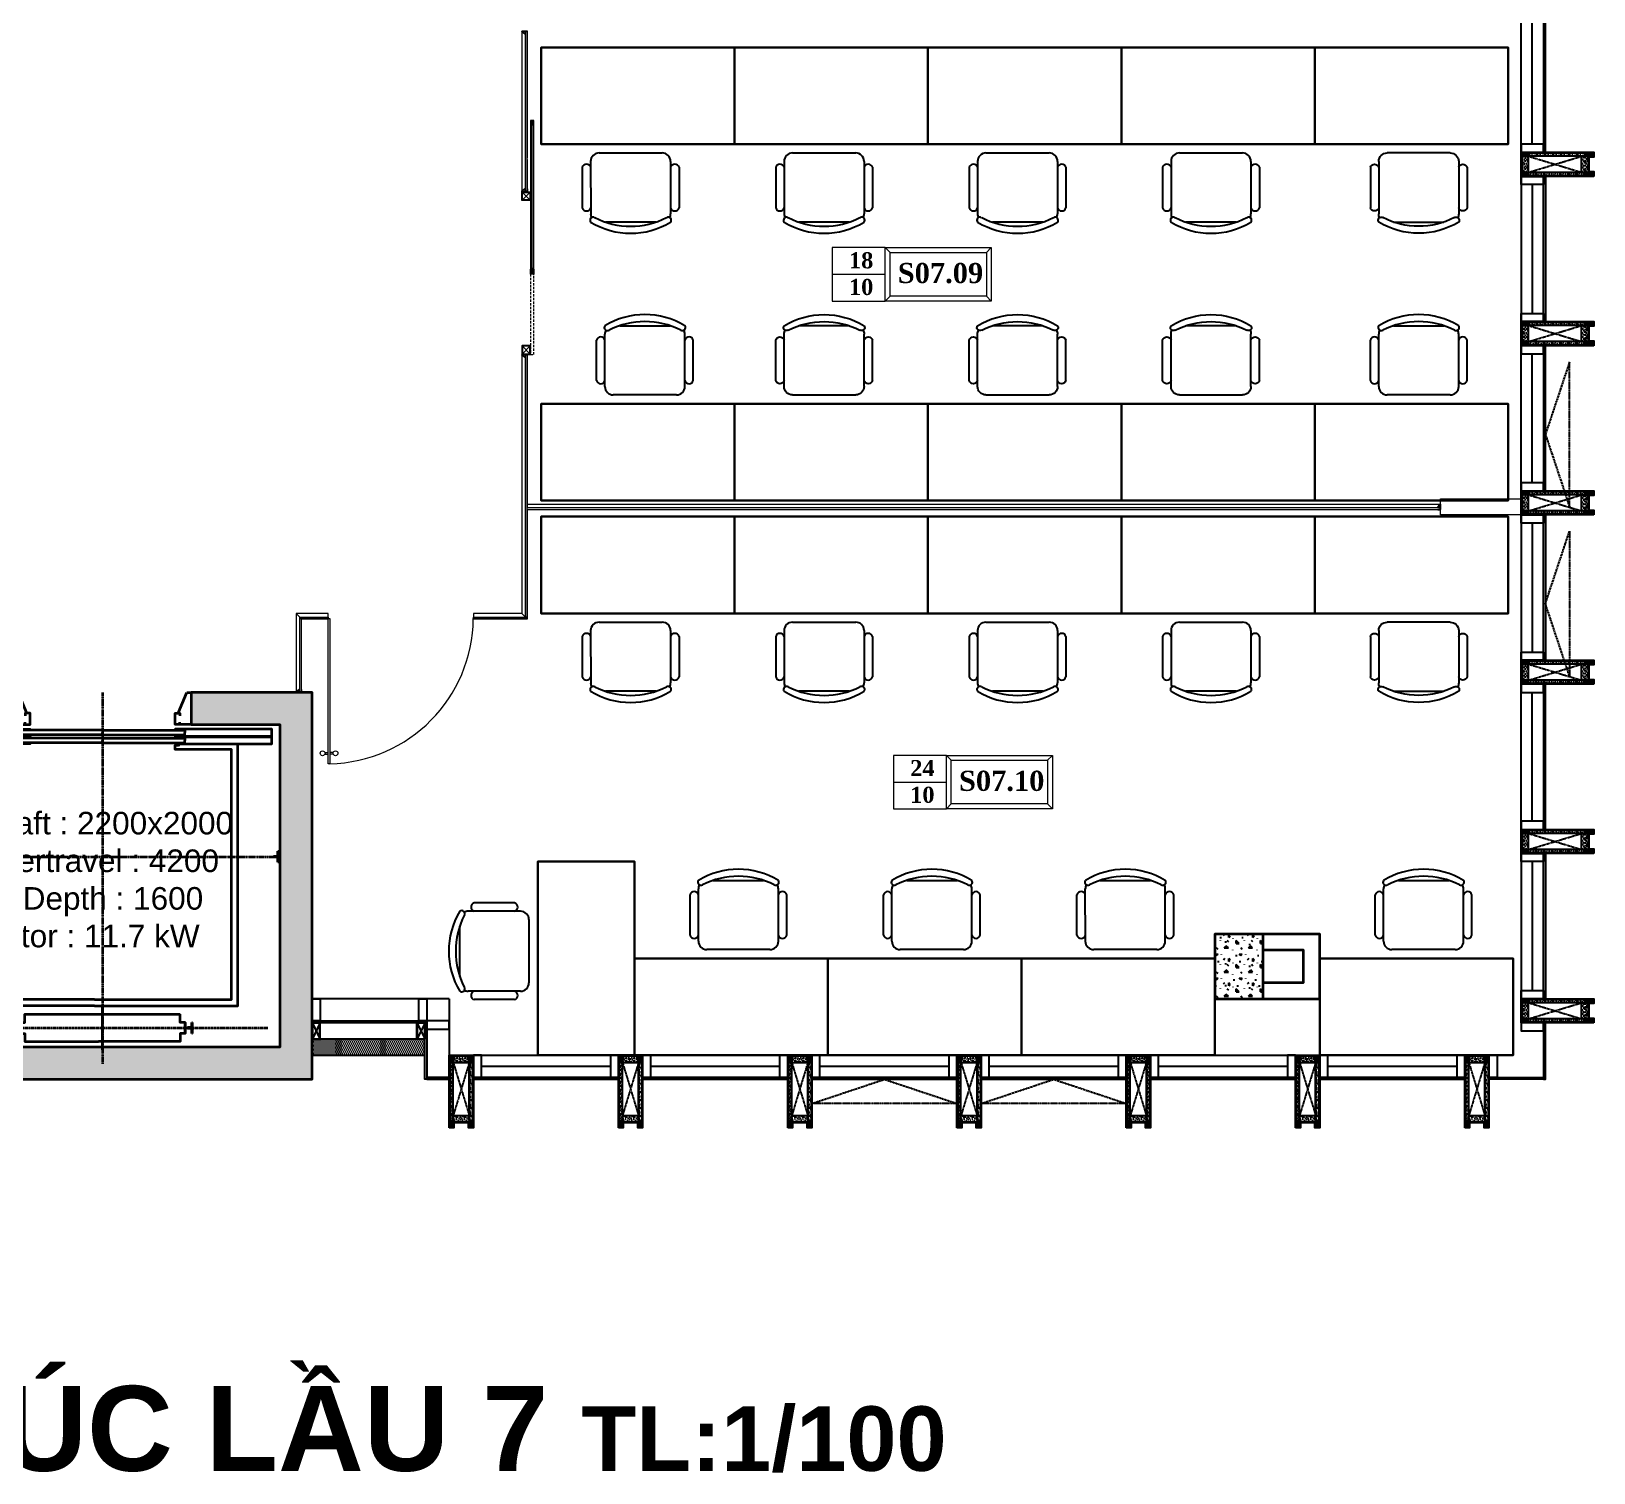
# Model space of a CAD drawing. Header units: inches. Extents: x 762869 to 812151, y -83349 to -58980.
# Drawn here: x 802459 to 812151, y -83224 to -74284 of the extents above; entities that cross this region are included whole.
import ezdxf

# ---------------------------------------------------------------- set-up
doc = ezdxf.new("R2010")
doc.units = ezdxf.units.IN
doc.header["$MEASUREMENT"] = 0
for name, pattern in [('CENTERX2', [4, 2.5, -0.5, 0.5, -0.5]), ('DASHED', [0.75, 0.5, -0.25]), ('TBF_CBQCOMPLEX_xref$0$CENTER', [2, 1.25, -0.25, 0.25, -0.25])]:
    doc.linetypes.add(name, pattern=pattern)
for name, color, linetype in [('A-Furniture---New', 44, 'Continuous'), ('A-Roo-Legends', 61, 'Continuous'), ('A-Wal-Dim', 8, 'Continuous'), ('A-Wal-Existing', 7, 'Continuous'), ('A-Wal-Hatch', 8, 'Continuous'), ('Net In Mo', 253, 'Continuous')]:
    doc.layers.add(name, color=color, linetype=linetype)
for name, color, linetype, lineweight in [('HATCH', 57, 'Continuous', 9), ('KTHUOC_TRUC', 111, 'Continuous', 5), ('THAY-1', 254, 'Continuous', 20), ('THAY-2', 43, 'Continuous', 15), ('tuong', 30, 'Continuous', 35), ('TV-MB', 251, 'Continuous', 5)]:
    doc.layers.add(name, color=color, linetype=linetype, lineweight=lineweight)
doc.styles.add('ADP-Title', font='arial.ttf')

# ---------------------------------------------------------------- blocks, each defined once
blk = doc.blocks.new('A$C0FC70C69')
at = {"color": 8}
for p, q in [((-40, 0), (0, 20)), ((-40, 20), (0, 0))]:
    blk.add_line(p, q, dxfattribs=at)
blk.add_lwpolyline([(-40, 0), (0, 0), (0, 20), (-40, 20)], close=True)
blk = doc.blocks.new('A$C76C16808')
h = blk.add_hatch()
h.set_pattern_fill('GENERAL_STIPPLE,_O', color=8, scale=50)
h.set_pattern_definition([(0, (2, 1), (0, 50), [0, -50]), (0, (18, 2), (0, 50), [0, -50]), (0, (9, 13), (0, 50), [0, -50]), (0, (20, 21), (0, 50), [0, -50]), (0, (7, 24), (0, 50), [0, -50]), (0, (11, 36), (0, 50), [0, -50]), (0, (4, 45), (0, 50), [0, -50]), (0, (20, 44), (0, 50), [0, -50]), (0, (32, 46), (0, 50), [0, -50]), (0, (38, 34), (0, 50), [0, -50]), (0, (48, 33), (0, 50), [0, -50]), (0, (48, 15), (0, 50), [0, -50]), (0, (39, 9), (0, 50), [0, -50]), (0, (25, 12), (0, 50), [0, -50]), (0, (34, 21), (0, 50), [0, -50]), (0, (25, 30), (0, 50), [0, -50]), (0, (46, 2), (0, 50), [0, -50])])
h.paths.add_polyline_path([(405, -5), (45, -5), (45, -25), (405, -25)])
h.paths.add_polyline_path([(45, -25), (5, -25), (5, -125), (45, -125)])
h.paths.add_polyline_path([(405, -125), (45, -125), (45, -145), (405, -145)])
h.paths.add_polyline_path([(415, -25), (375, -25), (375, -125), (405, -125), (415, -125)])
at = {"color": 8, "linetype": 'TBF_CBQCOMPLEX_xref$0$CENTER'}
for p, q in [((45, -125), (375, -25)), ((45, -25), (375, -125))]:
    blk.add_line(p, q, dxfattribs=at)
for points in [[(450, -150), (0, -150), (0, 0), (450, 0), (450, -30), (420, -30), (420, -120), (450, -120)], [(446, -146), (4, -146), (4, -4), (446, -4), (446, -26), (416, -26), (416, -124), (446, -124)], [(45, -25), (5, -25), (5, -125), (45, -125)], [(45, -5), (405, -5), (405, -25), (45, -25)], [(375, -25), (415, -25), (415, -125), (375, -125)], [(45, -145), (405, -145), (405, -125), (45, -125)]]:
    blk.add_lwpolyline(points, close=True)
at = {"xscale": -1}
blk.add_blockref('A$C0FC70C69', (5, -25), dxfattribs=at)
blk.add_blockref('A$C0FC70C69', (445, -25))
at = {"rotation": 180}
blk.add_blockref('A$C0FC70C69', (5, -125), dxfattribs=at)
at = {"xscale": -1, "rotation": 180}
blk.add_blockref('A$C0FC70C69', (445, -125), dxfattribs=at)
blk = doc.blocks.new('A$C79855B47')
for p, q in [((0, 0), (0, 900)), ((69, 50), (69, 850))]:
    blk.add_line(p, q)
for points in [[(0, 900), (0, 850), (138, 850), (138, 900)], [(138, 900), (138, 0), (150, 0), (150, 900)], [(0, 50), (0, 0), (138, 0), (138, 50)]]:
    blk.add_lwpolyline(points, close=True)
blk = doc.blocks.new('A$C77B268E5')
at = {"layer": 'A-Wal-Hatch'}
h = blk.add_hatch(dxfattribs=at)
h.set_pattern_fill('DOTS,_O', color=256, scale=200)
h.set_pattern_definition([(0, (0, 0), (6.25, 12.5), [0, -12.5])])
h.paths.add_polyline_path([(0, -200), (700, -200), (700, -100), (0, -100)])
for points in [[(0, -100), (50, -100), (50, 0), (0, 0)], [(700, -100), (650, -100), (650, 0), (700, 0)], [(1.5, -98.5), (48.5, -98.5), (48.5, -1.5), (1.5, -1.5)], [(651.5, -98.5), (698.5, -98.5), (698.5, -1.5), (651.5, -1.5)], [(0, -200), (700, -200), (700, -100), (0, -100)]]:
    blk.add_lwpolyline(points, close=True)
for p, q in [((1.5, -1.5), (48.5, -98.5)), ((48.5, -1.5), (1.5, -98.5)), ((651.5, -1.5), (698.5, -98.5)), ((698.5, -1.5), (651.5, -98.5))]:
    blk.add_line(p, q, dxfattribs=at)
blk = doc.blocks.new('LIFT')
at = {"layer": 'A-Wal-Dim'}
h = blk.add_hatch(dxfattribs=at)
h.set_pattern_fill('CONCRETE,_O', color=256, scale=150)
h.set_pattern_definition([(0, (-27517.66, -761913.83), (150, 150), [18.75, -131.25]), (90, (-27517.66, -761913.83), (-150, 150), [18.75, -131.25]), (135, (-27498.91, -761913.83), (-150, 8e-15), [26.516505, -185.615535]), (0, (-27498.91, -761829.45), (150, 150), [18.75, -131.25]), (45, (-27489.53, -761838.83), (8e-15, 150), [13.258245, -198.87378]), (135, (-27489.53, -761838.83), (-150, 8e-15), [13.258245, -198.87378]), (0, (-27442.66, -761791.95), (150, 150), [26.516505, -123.483495]), (45, (-27442.66, -761791.95), (8e-15, 150), [18.75, -193.38204]), (135, (-27416.14, -761791.95), (-150, 8e-15), [18.75, -193.38204]), (90, (-27414.53, -761876.33), (-150, 150), [18.75, -131.25]), (45, (-27414.53, -761876.33), (8e-15, 150), [13.258245, -198.87378]), (135, (-27405.16, -761866.95), (-150, 8e-15), [13.258245, -198.87378]), (0, (-27498.91, -761876.33), (150, 150), [9.375, -125.625]), (0, (-27386.41, -761838.83), (150, 150), [9.375, -125.625]), (90, (-27433.28, -761820.08), (-150, 150), [9.375, -125.625]), (135, (-27414.53, -761904.45), (-150, 8e-15), [13.258245, -198.87378]), (135, (-27480.16, -761801.33), (-150, 8e-15), [13.258245, -198.87378]), (45, (-27447.35, -761864.61), (8e-15, 150), [13.258245, -198.87378]), (90, (-27466.1, -761895.08), (-150, 150), [2.34375, -147.65625]), (90, (-27459.07, -761831.8), (-150, 150), [2.34375, -147.65625]), (90, (-27388.75, -761806.01), (-150, 150), [2.34375, -147.65625]), (90, (-27386.41, -761885.7), (-150, 150), [2.34375, -147.65625])])
h.paths.add_polyline_path([(750, -200), (750, 0), (0, 0), (0, -2400), (5000, -2400), (5000, 0), (4250, 0), (4250, -200), (4800, -200), (4800, -2200), (2600, -2200), (2600, -200), (3150, -200), (3150, 0), (1850, 0), (1850, -200), (2400, -200), (2400, -2200), (200, -2200), (200, -200)])
for p, q in [((777.5, 0), (750, 0)), ((830, -130), (777.5, 0)), ((1770, -130), (1822.5, 0)), ((1822.5, 0), (1850, 0)), ((3177.5, 0), (3150, 0)), ((3230, -130), (3177.5, 0)), ((4170, -130), (4222.5, 0)), ((4222.5, 0), (4250, 0)), ((820, -200), (820, -185)), ((820, -200), (820, -185)), ((1780, -200), (1780, -185)), ((3220, -200), (3220, -185)), ((4180, -200), (4180, -185)), ((4180, -200), (4180, -185)), ((820, -200), (750, -200)), ((1780, -200), (1850, -200))]:
    blk.add_line(p, q)
at = {"color": 250, "linetype": 'TBF_CBQCOMPLEX_xref$0$CENTER', "ltscale": 5}
for p, q in [((1300, 0), (1300, -2304.2)), ((3700, 0), (3700, -2304.2)), ((2401.1, -1019.9), (259.5, -1019.9)), ((2598.9, -1019.9), (4740.5, -1019.9))]:
    blk.add_line(p, q, dxfattribs=at)
at = {"ltscale": 1.5}
for p, q in [((1300, -234), (790, -234)), ((790, -234), (790, -249)), ((790, -264), (790, -249)), ((1300, -264), (790, -264)), ((1300, -284), (790, -284)), ((790, -284), (790, -299)), ((850, -200), (1750, -200)), ((1300, -234), (1300, -249)), ((1300, -234), (1300, -249)), ((1300, -234), (1810, -234)), ((1300, -264), (1300, -249)), ((1300, -264), (1300, -249)), ((1300, -264), (1810, -264)), ((1300, -284), (1300, -299)), ((1300, -284), (1300, -299)), ((1300, -284), (1810, -284)), ((1810, -234), (1810, -249)), ((1810, -264), (1810, -249)), ((1810, -284), (1810, -299)), ((3700, -234), (3700, -249)), ((3700, -234), (4210, -234)), ((3700, -264), (3700, -249)), ((3700, -264), (4210, -264)), ((3700, -284), (3700, -299)), ((3700, -284), (4210, -284)), ((4210, -234), (4210, -249)), ((4210, -264), (4210, -249)), ((4210, -284), (4210, -299)), ((790, -314), (790, -299)), ((1300, -314), (790, -314)), ((1300, -314), (1300, -299)), ((1300, -314), (1300, -299)), ((1300, -314), (1810, -314)), ((1810, -314), (1810, -299)), ((3700, -314), (3700, -299)), ((3700, -314), (4210, -314)), ((4210, -314), (4210, -299))]:
    blk.add_line(p, q, dxfattribs=at)
at = {"ltscale": 200}
for p, q in [((3700, -234), (3190, -234)), ((3190, -234), (3190, -249)), ((3190, -264), (3190, -249)), ((3700, -264), (3190, -264)), ((3700, -284), (3190, -284)), ((3190, -284), (3190, -299)), ((3700, -234), (3700, -249)), ((3700, -264), (3700, -249)), ((3700, -284), (3700, -299)), ((3190, -314), (3190, -299)), ((3700, -314), (3190, -314)), ((3700, -314), (3700, -299))]:
    blk.add_line(p, q, dxfattribs=at)
at = {"linetype": 'Continuous', "ltscale": 200}
for p, q in [((259.5, -1019.9), (200, -1019.9)), ((212.7, -985.8), (207, -985.8)), ((207, -1054), (207, -985.8)), ((207, -1054), (212.7, -1054)), ((212.7, -1017.2), (212.7, -985.8)), ((212.7, -1017.2), (239.1, -1017.2)), ((212.7, -1054), (212.7, -1022.7)), ((212.7, -1022.7), (239.1, -1022.7)), ((239.1, -1017.2), (239.1, -1022.7)), ((2340.5, -1019.9), (2400, -1019.9)), ((2387.3, -1017.2), (2360.9, -1017.2)), ((2360.9, -1017.2), (2360.9, -1022.7)), ((2387.3, -1022.7), (2360.9, -1022.7)), ((2387.3, -985.8), (2393, -985.8)), ((2387.3, -1017.2), (2387.3, -985.8)), ((2387.3, -1054), (2387.3, -1022.7)), ((2393, -1054), (2387.3, -1054)), ((2393, -1054), (2393, -985.8)), ((2659.5, -1019.9), (2600, -1019.9)), ((2612.7, -985.8), (2607, -985.8)), ((2607, -1054), (2607, -985.8)), ((2607, -1054), (2612.7, -1054)), ((2612.7, -1017.2), (2612.7, -985.8)), ((2612.7, -1017.2), (2639.1, -1017.2)), ((2612.7, -1054), (2612.7, -1022.7)), ((2612.7, -1022.7), (2639.1, -1022.7)), ((2639.1, -1017.2), (2639.1, -1022.7)), ((4740.5, -1019.9), (4800, -1019.9)), ((4787.3, -1017.2), (4760.9, -1017.2)), ((4760.9, -1017.2), (4760.9, -1022.7)), ((4787.3, -1022.7), (4760.9, -1022.7)), ((4787.3, -985.8), (4793, -985.8)), ((4787.3, -1017.2), (4787.3, -985.8)), ((4787.3, -1054), (4787.3, -1022.7)), ((4793, -1054), (4787.3, -1054)), ((4793, -1054), (4793, -985.8)), ((773.2, -2082), (734.3, -2082)), ((741.1, -2116.2), (741.1, -2047.9)), ((746.8, -2047.9), (741.1, -2047.9)), ((741.1, -2116.2), (746.8, -2116.2)), ((746.8, -2079.3), (746.8, -2047.9)), ((746.8, -2079.3), (773.2, -2079.3)), ((746.8, -2116.2), (746.8, -2084.8)), ((746.8, -2084.8), (773.2, -2084.8)), ((773.2, -2079.3), (773.2, -2084.8)), ((1853.2, -2079.3), (1826.8, -2079.3)), ((1826.8, -2079.3), (1826.8, -2084.8)), ((1826.8, -2082), (1865.7, -2082)), ((1853.2, -2084.8), (1826.8, -2084.8)), ((1853.2, -2047.9), (1858.9, -2047.9)), ((1853.2, -2079.3), (1853.2, -2047.9)), ((1853.2, -2116.2), (1853.2, -2084.8)), ((1858.9, -2116.2), (1853.2, -2116.2)), ((1858.9, -2116.2), (1858.9, -2047.9)), ((3173.2, -2082), (3134.3, -2082)), ((3141.1, -2116.2), (3141.1, -2047.9)), ((3146.8, -2047.9), (3141.1, -2047.9)), ((3141.1, -2116.2), (3146.8, -2116.2)), ((3146.8, -2079.3), (3146.8, -2047.9)), ((3146.8, -2079.3), (3173.2, -2079.3)), ((3146.8, -2116.2), (3146.8, -2084.8)), ((3146.8, -2084.8), (3173.2, -2084.8)), ((3173.2, -2079.3), (3173.2, -2084.8)), ((4253.2, -2079.3), (4226.8, -2079.3)), ((4226.8, -2079.3), (4226.8, -2084.8)), ((4226.8, -2082), (4265.7, -2082)), ((4253.2, -2084.8), (4226.8, -2084.8)), ((4253.2, -2047.9), (4258.9, -2047.9)), ((4253.2, -2079.3), (4253.2, -2047.9)), ((4253.2, -2116.2), (4253.2, -2084.8)), ((4258.9, -2116.2), (4253.2, -2116.2)), ((4258.9, -2116.2), (4258.9, -2047.9))]:
    blk.add_line(p, q, dxfattribs=at)
at = {"linetype": 'CENTERX2'}
for p, q in [((1300, -2217.4), (1300, -1949.8)), ((3700, -2217.4), (3700, -1949.8))]:
    blk.add_line(p, q, dxfattribs=at)
at = {"color": 250, "linetype": 'CENTERX2', "ltscale": 0.3}
for p, q in [((273.9, -2082), (2236.2, -2082)), ((4726.1, -2082), (2763.8, -2082))]:
    blk.add_line(p, q, dxfattribs=at)
blk.add_lwpolyline([(750, -200), (750, 0), (0, 0), (0, -2400), (5000, -2400), (5000, 0), (4250, 0), (4250, -200), (4800, -200), (4800, -2200), (2600, -2200), (2600, -200), (3150, -200), (3150, 0), (1850, 0), (1850, -200), (2400, -200), (2400, -2200), (200, -2200), (200, -200)], close=True)
for points in [[(820, -200), (850, -200), (850, -130), (820, -130), (820, -145)], [(1780, -200), (1750, -200), (1750, -130), (1780, -130), (1780, -145)], [(3150, -200), (3250, -200), (3250, -130), (3220, -130), (3220, -145)], [(4250, -200), (4150, -200), (4150, -130), (4180, -130), (4180, -145)]]:
    blk.add_lwpolyline(points)
at = {"linetype": 'Continuous', "ltscale": 200}
for points in [[(850, -264), (850, -271.5), (249.7, -271.5), (249.7, -229), (850, -229), (850, -234)], [(850, -314), (850, -320), (249.7, -320), (249.7, -279), (850, -279), (850, -284)], [(1750, -264), (1750, -271.5), (2350.3, -271.5), (2350.3, -229), (1750, -229), (1750, -234)], [(1750, -314), (1750, -320), (2350.3, -320), (2350.3, -279), (1750, -279), (1750, -284)], [(3250, -264), (3250, -271.5), (2649.7, -271.5), (2649.7, -229), (3250, -229), (3250, -234)], [(3250, -314), (3250, -320), (2649.7, -320), (2649.7, -279), (3250, -279), (3250, -284)], [(4150, -264), (4150, -271.5), (4750.3, -271.5), (4750.3, -229), (4150, -229), (4150, -234)], [(4150, -314), (4150, -320), (4750.3, -320), (4750.3, -279), (4150, -279), (4150, -284)], [(1350, -1944.2), (460.7, -1944.2), (460.7, -320)], [(1350, -1904.9), (500, -1904.9), (500, -354.9), (500, -354.9), (515.9, -354.9), (515.9, -354.9), (811.7, -354.9), (850, -354.9), (850, -326.8), (828.9, -326.8), (828.9, -333.5)], [(1350, -1944.2), (2139.3, -1944.2), (2139.3, -320)], [(1350, -1904.9), (2100, -1904.9), (2100, -354.9), (2100, -354.9), (2084.1, -354.9), (2084.1, -354.9), (1888.3, -354.9), (1850, -354.9), (1850, -326.8), (1871.1, -326.8), (1871.1, -333.5)], [(3650, -1944.2), (2860.7, -1944.2), (2860.7, -320)], [(3650, -1904.9), (2900, -1904.9), (2900, -354.9), (2900, -354.9), (2915.9, -354.9), (2915.9, -354.9), (3111.7, -354.9), (3150, -354.9), (3150, -326.8), (3128.9, -326.8), (3128.9, -333.5)], [(3650, -1944.2), (4539.3, -1944.2), (4539.3, -320)], [(3650, -1904.9), (4500, -1904.9), (4500, -354.9), (4500, -354.9), (4484.1, -354.9), (4484.1, -354.9), (4188.3, -354.9), (4150, -354.9), (4150, -326.8), (4171.1, -326.8), (4171.1, -333.5)], [(788.4, -2116.2), (788.4, -2047.9), (818.4, -2047.9), (818.4, -1996), (1781.6, -1996)], [(1811.6, -2116.2), (1811.6, -2047.9), (1781.6, -2047.9), (1781.6, -1996), (1781.6, -1996)], [(3188.4, -2116.2), (3188.4, -2047.9), (3218.4, -2047.9), (3218.4, -1996), (4181.6, -1996)], [(4211.6, -2116.2), (4211.6, -2047.9), (4181.6, -2047.9), (4181.6, -1996), (4181.6, -1996)], [(788.4, -2047.9), (788.4, -2116.2), (818.4, -2116.2), (818.4, -2166.2), (1275, -2166.2)], [(1811.6, -2047.9), (1811.6, -2116.2), (1781.6, -2116.2), (1781.6, -2166.2), (1275, -2166.2)], [(3188.4, -2047.9), (3188.4, -2116.2), (3218.4, -2116.2), (3218.4, -2166.2), (3675, -2166.2)], [(4211.6, -2047.9), (4211.6, -2116.2), (4181.6, -2116.2), (4181.6, -2166.2), (3675, -2166.2)]]:
    blk.add_lwpolyline(points, dxfattribs=at)
at = {"layer": 'A-Roo-Legends', "char_height": 140, "width": 3805.254, "attachment_point": 1, "style": 'ADP-Title'}
for s, insert in [('2 x Schindler\\PLoad : 1000kg\\PSpeed : 1.75 m/s\\PCar : 1600x1550\\PDoor : 900', (606.8, -586)), ('Shaft : 2200x2000\\POvertravel : 4200\\PPit Depth : 1600\\PMotor : 11.7 kW', (2922.1, -741.1))]:
    blk.add_mtext(s, dxfattribs=dict(at, insert=insert))
blk = doc.blocks.new('A$C3C95005A')
at = {"layer": 'Net In Mo'}
blk.add_lwpolyline([(-23, 2), (-2, 2), (-2, 18), (-23, 18)], close=True, dxfattribs=at)
at = {"layer": 'THAY-1'}
for points in [[(-25, 10), (-25, 20), (-27.5, 20), (-38.8, 15.9), (-38.8, 15), (-26, 15), (-26, 5), (-38.8, 5), (-38.8, 4.1), (-27.5, 0), (-25, 0), (-25, 10)], [(-26, 16), (-26, 19), (-27.1, 19), (-37.1, 16), (-26, 16)], [(-26, 4), (-26, 1), (-27.1, 1), (-37.1, 4), (-26, 4)]]:
    blk.add_lwpolyline(points, dxfattribs=at)
at = {"layer": 'THAY-1', "ltscale": 200}
blk.add_lwpolyline([(-25, 0), (0, 0), (0, 20), (-25, 20)], close=True, dxfattribs=at)
at = {"layer": 'TV-MB', "ltscale": 200}
for points in [[(-23, 18), (-2, 2)], [(-23, 2), (-2, 18)]]:
    blk.add_lwpolyline(points, dxfattribs=at)
blk = doc.blocks.new('A$C2D6D17DA')
at = {"layer": 'THAY-1'}
blk.add_lwpolyline([(-926, 5), (-926, 15), (-26, 15), (-26, 5)], close=True, dxfattribs=at)
at = {"layer": 'TV-MB'}
for points in [[(-27.5, 20), (-924.5, 20)], [(-924.5, 0), (-27.5, 0)]]:
    blk.add_lwpolyline(points, dxfattribs=at)
at = {"layer": 'THAY-1', "xscale": -1}
blk.add_blockref('A$C3C95005A', (-952, 0), dxfattribs=at)
at = {"layer": 'THAY-1'}
blk.add_blockref('A$C3C95005A', (0, 0), dxfattribs=at)
blk = doc.blocks.new('A$C00090A4C')
at = {"layer": 'TV-MB', "color": 241}
blk.add_lwpolyline([(-10.8, 2.1), (-12.3, 2.1, -0.414214), (-12.5, 2.3), (-12.5, 5.1, -0.414214), (-12.3, 5.3), (-9.3, 5.3), (-9.3, 17.8, 0.414214), (-9.5, 18), (-10.7, 18, 0.149249), (-10.8, 18), (-30.9, 4.4, 0.257812), (-31, 4.2), (-31, 3.3, 0.414214), (-30.8, 3.1), (-29.6, 3.1), (-28.9, 2.4, -0.237554), (-28.9, 2.2), (-29.1, 1.4, 0.414214), (-28.9, 1.2), (-28.3, 1, 0.414214), (-28.1, 1.2), (-27.8, 2.5, 0.237554), (-27.8, 2.7), (-29.1, 4.1, -0.454618), (-29.1, 4.4), (-10.4, 17), (-10.3, 17), (-10.3, 6.3), (-13.3, 6.3, 0.414214), (-13.5, 6.1), (-13.5, 1.3, 0.414214), (-13.3, 1.1), (-10.8, 1.1, 0.414214), (-10.6, 1.3), (-10.6, 1.9, 0.414214)], format="xyb", close=True, dxfattribs=at)
for points in [[(4, 17.2), (4, 0.2, -0.414214), (3.8, 0), (3.2, 0, -0.414214), (3, 0.2), (3, 0.5), (0, 0.5), (0, 0), (-31, 0), (-31, 3), (-29.9, 3, -0.155671), (-29.8, 3), (-29.3, 2.6, -0.242881), (-29.2, 2.4), (-29.2, 2.2, -0.414214), (-29.4, 2), (-30.2, 2), (-30.2, 1.2, 0.414214), (-30, 1), (-10.2, 1)], [(-10.2, 1), (-10.2, 4), (-12, 4, -0.414214), (-12.2, 4.2), (-12.2, 4.8, -0.414214), (-12, 5), (-9.4, 5, -0.414214), (-9.2, 4.8), (-9.2, 1)]]:
    blk.add_lwpolyline(points, format="xyb", dxfattribs=at)
for points in [[(0, 0), (-31, 0)], [(-9.3, 15.3), (-9.1, 14.2), (-9.3, 14.2)], [(-9.3, 14.3), (-9.1, 13.2), (-9.3, 13.2)], [(-9.3, 13.2), (-9.1, 12.2), (-9.3, 12.2)], [(-9.3, 12.2), (-9.1, 11.1), (-9.3, 11.1)], [(-9.3, 11.1), (-9.1, 10.1), (-9.3, 10.1)], [(-9.3, 10.1), (-9.1, 9.1), (-9.3, 9.1)], [(-9.2, 1), (-0.5, 1)], [(-0.5, 1), (-0.5, 1.5)], [(-0.5, 1.5), (3, 1.5)], [(3, 15.3), (2.8, 14.2), (3, 14.2)], [(3, 14.3), (2.8, 13.2), (3, 13.2)], [(3, 13.2), (2.8, 12.2), (3, 12.2)], [(3, 12.2), (2.8, 11.1), (3, 11.1)], [(3, 11.1), (2.8, 10.1), (3, 10.1)], [(3, 10.1), (2.8, 9.1), (3, 9.1)], [(3, 18), (3, 18)], [(3.2, 18), (3, 18)], [(3, 1.5), (3, 16.4)]]:
    blk.add_lwpolyline(points, dxfattribs=at)
blk.add_arc((3.2, 17.2), 0.795, 0, 255.09056, dxfattribs=at)
blk = doc.blocks.new('A$C42C92591')
at = {"layer": 'Net In Mo'}
blk.add_lwpolyline([(-25.5, 2), (25.5, 2), (25.5, 53), (-25.5, 53)], close=True, dxfattribs=at)
at = {"layer": 'THAY-1', "ltscale": 200}
blk.add_lwpolyline([(-27.5, 0), (27.5, 0), (27.5, 55), (-27.5, 55)], close=True, dxfattribs=at)
at = {"layer": 'THAY-1'}
blk.add_lwpolyline([(-27.5, 55), (-27.5, 0), (27.5, 0), (27.5, 55)], close=True, dxfattribs=at)
at = {"layer": 'TV-MB', "ltscale": 200}
for points in [[(-25.5, 53), (25.5, 2)], [(-25.5, 2), (25.5, 53)]]:
    blk.add_lwpolyline(points, dxfattribs=at)
blk = doc.blocks.new('A$C1A0E3D2A')
at = {"layer": 'THAY-1', "linetype": 'Continuous', "lineweight": 13}
blk.add_lwpolyline([(0, 0), (-10, 0), (-10, 900), (0, 900)], close=True, dxfattribs=at)
at = {"layer": 'TV-MB'}
for points in [[(-30.9, 840), (-10, 840)], [(-30.9, 830), (-10, 830)], [(20.9, 840), (0, 840)], [(20.9, 830), (0, 830)]]:
    blk.add_lwpolyline(points, dxfattribs=at)
for centre in [(-45, 835), (35, 835)]:
    blk.add_circle(centre, 15, dxfattribs=at)
blk.add_arc((9, -8.8), 909, 91.19624, 179.44393, dxfattribs=at)
blk = doc.blocks.new('Staff Chair')
for p, q in [((-226.4, 21.2), (166.6, 14)), ((-332.3, -66), (-336.9, -317.7)), ((-279.5, -30), (-285.4, -355.6)), ((217.8, -39.1), (211.9, -364.7)), ((269.3, -77), (264.7, -328.7)), ((118.8, -415.2), (-194.3, -409.5))]:
    blk.add_line(p, q)
for centre, radius, start, end in [((-227.3, -31), 52.2, 88.95726, 178.95726), ((165.7, -38.1), 52.2, 358.95726, 88.95726), ((-306.4, -74.1), 27.2, 15.21746, 162.69705), ((243.1, -84.1), 27.2, 15.21746, 162.69705), ((-310.7, -310.6), 27.2, 195.21746, 342.69705), ((-270.9, -396.7), 19.1, 56.92985, 215.64732), ((-233.3, -356.6), 52.2, 178.95726, 206.5417), ((-29.2, 56.3), 494.2, 242.1136, 295.80092), ((195.9, -405.2), 19.1, 322.26719, 120.98467), ((159.7, -363.7), 52.2, 331.37282, 358.95726), ((238.8, -320.6), 27.2, 195.21746, 342.69705), ((-30.3, -2.6), 479.3, 237.70249, 300.21203)]:
    blk.add_arc(centre, radius, start, end)
blk = doc.blocks.new('*U38')
blk.add_lwpolyline([(1200, -600), (0, -600), (0, 0), (1200, 0)], close=True)
blk = doc.blocks.new('group1')
at = {"layer": 'A-Furniture---New'}
blk.add_lwpolyline([(-272318.2, 54780), (-271118.2, 54780), (-271118.2, 55380), (-272318.2, 55380)], close=True, dxfattribs=at)
blk.add_blockref('*U38', (-272318.2, 55380), dxfattribs=at)
at = {"layer": 'A-Furniture---New', "xscale": -0.9971098266067174, "yscale": 0.9971098265959881, "zscale": 0.9971098266022766, "rotation": 358.9572583383517}
blk.add_blockref('Staff Chair', (-271704.1, 54708.1), dxfattribs=at)

msp = doc.modelspace()

# ---------------------------------------------------------------- hatches: boundary and pattern name
h = msp.add_hatch()
h.set_pattern_fill('CONCRETE,_O', color=256, scale=150)
h.set_pattern_definition([(0, (771683.32, -756891.6), (150, 150), [18.75, -131.25]), (90, (771683.32, -756891.6), (-150, 150), [18.75, -131.25]), (135, (771702.07, -756891.6), (-150, 8e-15), [26.516505, -185.615535]), (0, (771702.07, -756807.22), (150, 150), [18.75, -131.25]), (45, (771711.45, -756816.6), (8e-15, 150), [13.258245, -198.87378]), (135, (771711.45, -756816.6), (-150, 8e-15), [13.258245, -198.87378]), (0, (771758.32, -756769.72), (150, 150), [26.516505, -123.483495]), (45, (771758.32, -756769.72), (8e-15, 150), [18.75, -193.38204]), (135, (771784.84, -756769.72), (-150, 8e-15), [18.75, -193.38204]), (90, (771786.45, -756854.1), (-150, 150), [18.75, -131.25]), (45, (771786.45, -756854.1), (8e-15, 150), [13.258245, -198.87378]), (135, (771795.82, -756844.72), (-150, 8e-15), [13.258245, -198.87378]), (0, (771702.07, -756854.1), (150, 150), [9.375, -125.625]), (0, (771814.57, -756816.6), (150, 150), [9.375, -125.625]), (90, (771767.7, -756797.85), (-150, 150), [9.375, -125.625]), (135, (771786.45, -756882.22), (-150, 8e-15), [13.258245, -198.87378]), (135, (771720.82, -756779.1), (-150, 8e-15), [13.258245, -198.87378]), (45, (771753.64, -756842.38), (8e-15, 150), [13.258245, -198.87378]), (90, (771734.89, -756872.85), (-150, 150), [2.34375, -147.65625]), (90, (771741.92, -756809.57), (-150, 150), [2.34375, -147.65625]), (90, (771812.23, -756783.79), (-150, 150), [2.34375, -147.65625]), (90, (771814.57, -756863.47), (-150, 150), [2.34375, -147.65625])])
h.paths.add_polyline_path([(809801, -79884.3), (809801, -80284.3), (810101, -80284.3), (810101, -79884.3)])

# ---------------------------------------------------------------- linework, layer by layer
msp.add_line((805051, -80284.3), (804201, -80284.3))
for points in [[(804201, -80284.3), (804251, -80284.3), (804251, -80422.3), (804201, -80422.3)], [(804863, -80284.3), (804913, -80284.3), (804913, -80422.3), (804863, -80422.3)], [(805051, -80472.3), (805051, -80422.3), (804913, -80422.3), (804913, -80472.3)]]:
    msp.add_lwpolyline(points, close=True)
at = {"layer": 'A-Wal-Existing'}
msp.add_line((805051, -80284.3), (805051, -80634.3), dxfattribs=at)
for points in [[(804201, -80422.3), (804901, -80422.3), (804901, -80434.3), (804201, -80434.3)], [(804913, -80422.3), (804913, -80784.3), (804901, -80784.3), (804901, -80422.3)], [(811701, -80434.3), (811701, -80484.3), (811839, -80484.3), (811839, -80434.3)], [(811839, -80434.3), (811839, -80784.3), (811851, -80784.3), (811851, -80434.3)], [(811501, -80634.3), (811551, -80634.3), (811551, -80772.3), (811501, -80772.3)], [(805051, -80772.3), (804913, -80772.3), (804913, -80784.3), (805051, -80784.3)], [(811501, -80772.3), (811839, -80772.3), (811839, -80784.3), (811501, -80784.3)]]:
    msp.add_lwpolyline(points, close=True, dxfattribs=at)
at = {"layer": 'HATCH', "linetype": 'DASHED', "ltscale": 30}
msp.add_lwpolyline([(805576, -76289.3), (805576, -75790.3), (805556, -75790.3), (805556, -76289.3), (805556, -76289.3), (805576, -76289.3)], dxfattribs=at)
at = {"layer": 'KTHUOC_TRUC', "color": 161}
for points in [[(807755.9, -75626), (807427.2, -75626), (807427.2, -75957.5), (807755.9, -75957.5)], [(807785.9, -75656), (808383.3, -75656), (808383.3, -75927.5), (807785.9, -75927.5)], [(808135.6, -78775.3), (807806.9, -78775.3), (807806.9, -79106.8), (808135.6, -79106.8)], [(808165.6, -78805.3), (808762.9, -78805.3), (808762.9, -79076.8), (808165.6, -79076.8)]]:
    msp.add_lwpolyline(points, close=True, dxfattribs=at)
for points in [[(807785.9, -75656), (807755.9, -75626)], [(808383.3, -75656), (808413.3, -75626)], [(807785.9, -75927.5), (807755.9, -75957.5)], [(808383.3, -75927.5), (808413.3, -75957.5)], [(808165.6, -78805.3), (808135.6, -78775.3)], [(808762.9, -78805.3), (808792.9, -78775.3)], [(808165.6, -79076.8), (808135.6, -79106.8)], [(808762.9, -79076.8), (808792.9, -79106.8)]]:
    msp.add_lwpolyline(points, dxfattribs=at)
at = {"layer": 'Net In Mo', "linetype": 'TBF_CBQCOMPLEX_xref$0$CENTER', "ltscale": 5}
for points in [[(812001, -77234.3), (812001, -76334.3), (811851, -76784.3), (812001, -77234.3)], [(812001, -77384.3), (812001, -78284.3), (811851, -77834.3), (812001, -77384.3)], [(808201, -80934.3), (807301, -80934.3), (807751, -80784.3), (808201, -80934.3)], [(809251, -80934.3), (808351, -80934.3), (808801, -80784.3), (809251, -80934.3)]]:
    msp.add_lwpolyline(points, close=True, dxfattribs=at)
at = {"layer": 'THAY-1', "color": 4}
for points in [[(805523.8, -75276.6), (805523.8, -74286.5), (805533.8, -74286.5), (805533.8, -75276.6)], [(805523.8, -77917.1), (805523.8, -76291.5), (805533.8, -76291.5), (805533.8, -77917.1)], [(805533.8, -77239.3), (805533.8, -77249.3), (811198.9, -77249.3), (811198.9, -77239.3)], [(804123.8, -77917.1), (804301, -77917.1), (804301, -77927.1), (804123.8, -77927.1)], [(805201, -77917.1), (805533.8, -77917.1), (805533.8, -77927.1), (805201, -77927.1)], [(804123.8, -78381.6), (804123.8, -77927.1), (804133.8, -77927.1), (804133.8, -78381.6)]]:
    msp.add_lwpolyline(points, close=True, dxfattribs=at)
at = {"layer": 'THAY-1'}
msp.add_lwpolyline([(811701, -77184.3), (811701, -77284.3), (811201, -77284.3), (811201, -77184.3)], close=True, dxfattribs=at)
at = {"layer": 'THAY-2'}
for points in [[(807755.9, -75626), (808413.3, -75626), (808413.3, -75957.5), (807755.9, -75957.5)], [(808135.6, -78775.3), (808792.9, -78775.3), (808792.9, -79106.8), (808135.6, -79106.8)]]:
    msp.add_lwpolyline(points, close=True, dxfattribs=at)
for points in [[(807427.2, -75791.8), (807755.9, -75791.8)], [(807806.9, -78941.1), (808135.6, -78941.1)]]:
    msp.add_lwpolyline(points, dxfattribs=at)
at = {"layer": 'tuong', "color": 6}
msp.add_lwpolyline([(809801, -80284.3), (810101, -80284.3), (810101, -79884.3), (809801, -79884.3)], close=True, dxfattribs=at)
for points in [[(810101, -80284.3), (810451, -80284.3), (810451, -79884.3), (810101, -79884.3)], [(810101, -80184.3), (810351, -80184.3), (810351, -79984.3), (810101, -79984.3)]]:
    msp.add_lwpolyline(points, dxfattribs=at)
at = {"layer": 'TV-MB'}
for points in [[(805501, -74288.5), (805501, -75275.1)], [(805536, -75069.2), (805536, -74301.5)], [(805536, -75262.1), (805536, -75079.2)], [(805501, -76293.5), (805501, -77894.3), (805201, -77894.3)], [(805536, -77239.3), (805536, -76306.5)], [(805536, -77216.3), (811197.2, -77216.3)], [(805201, -77894.3), (805201, -77929.3), (805536, -77929.3), (805536, -77249.3)], [(811183.8, -77251.4), (805536, -77251.4)], [(804136, -77929.3), (804136, -77929.3), (804301, -77929.3), (804301, -77894.3), (804101, -77894.3), (804101, -78380.1)], [(804101, -77894.3), (804123.8, -77917.1)], [(805501, -77894.3), (805523.8, -77917.1)], [(804136, -78367.1), (804136, -77927.1)]]:
    msp.add_lwpolyline(points, dxfattribs=at)

# ---------------------------------------------------------------- block references
for p in [(811701, -75034.3), (811701, -76084.3), (811701, -77134.3), (811701, -78184.3), (811701, -79234.3), (811701, -80284.3)]:
    msp.add_blockref('A$C76C16808', p)
at = {"rotation": 270}
for p in [(805201, -80634.3), (806251, -80634.3), (807301, -80634.3), (808351, -80634.3), (809401, -80634.3), (810451, -80634.3), (811501, -80634.3)]:
    msp.add_blockref('A$C76C16808', p, dxfattribs=at)
at = {"layer": 'A-Furniture---New', "xscale": -1}
for p in [(534502.8, -129764.3), (535702.8, -129764.3), (536902.8, -129764.3), (538102.8, -129764.3), (534502.8, -132674.3), (535702.8, -132674.3), (536902.8, -132674.3), (538102.8, -132674.3)]:
    msp.add_blockref('group1', p, dxfattribs=at)
at = {"layer": 'A-Furniture---New'}
for p in [(1082739.2, -129764.3), (1082739.2, -132674.3)]:
    msp.add_blockref('group1', p, dxfattribs=at)
at = {"layer": 'A-Furniture---New', "xscale": -1}
for p, rotation in [((1077939.2, -21814.3), 180), ((1082739.2, -21814.3), 180), ((750821, 191683.9), 270), ((1078519.2, -25254.3), 180), ((1079719.2, -25254.3), 180), ((1080919.2, -25254.3), 180), ((1082769.2, -25254.3), 180)]:
    msp.add_blockref('group1', p, dxfattribs=dict(at, rotation=rotation))
at = {"layer": 'A-Furniture---New', "rotation": 180}
for p in [(535702.8, -21814.3), (536902.8, -21814.3), (538102.8, -21814.3)]:
    msp.add_blockref('group1', p, dxfattribs=at)
at = {"layer": 'A-Wal-Existing'}
for name, p in [('A$C79855B47', (811701, -75034.3)), ('A$C79855B47', (811701, -77134.3)), ('A$C79855B47', (811701, -79234.3)), ('A$C77B268E5', (804201, -80434.3))]:
    msp.add_blockref(name, p, dxfattribs=at)
at = {"layer": 'A-Wal-Existing', "xscale": -1, "rotation": 180}
for p in [(811701, -75184.3), (811701, -77284.3), (811701, -79384.3)]:
    msp.add_blockref('A$C79855B47', p, dxfattribs=at)
at = {"layer": 'A-Wal-Existing', "rotation": 270}
for p in [(805201, -80634.3), (806251, -80634.3), (807301, -80634.3), (808351, -80634.3), (809401, -80634.3), (810451, -80634.3)]:
    msp.add_blockref('A$C79855B47', p, dxfattribs=at)
at = {"layer": 'KTHUOC_TRUC', "color": 30, "rotation": 180}
msp.add_blockref('A$C1A0E3D2A', (804301, -77927.1), dxfattribs=at)
at = {"layer": 'THAY-1', "rotation": 90.00000000000003}
msp.add_blockref('A$C2D6D17DA', (805576, -74838.3), dxfattribs=at)
at = {"layer": 'tuong', "color": 6}
msp.add_blockref('LIFT', (799201, -78384.3), dxfattribs=at)
at = {"layer": 'TV-MB', "xscale": -1}
for name, p, rotation in [('A$C00090A4C', (805532, -74284.3), 180), ('A$C42C92591', (805528.5, -75279.3), 180), ('A$C00090A4C', (805532, -76289.3), 180), ('A$C00090A4C', (811201, -77247.4), 90)]:
    msp.add_blockref(name, p, dxfattribs=dict(at, rotation=rotation))
at = {"layer": 'TV-MB'}
for name, p in [('A$C00090A4C', (805532, -75279.3)), ('A$C42C92591', (805528.5, -76289.3)), ('A$C00090A4C', (804132, -78384.3))]:
    msp.add_blockref(name, p, dxfattribs=at)

# ---------------------------------------------------------------- texts
at = {"layer": 'KTHUOC_TRUC', "color": 10, "char_height": 100, "attachment_point": 1, "style": 'ADP-Title'}
for s, insert in [('{\\fTimes New Roman|b1|i0|c0|p18;18}', (807531.2, -75654.7)), ('{\\fTimes New Roman|b1|i0|c0|p18;24}', (807910.9, -78804))]:
    msp.add_mtext(s, dxfattribs=dict(at, insert=insert))
at = {"layer": 'KTHUOC_TRUC', "color": 161, "char_height": 125, "attachment_point": 1, "style": 'ADP-Title'}
for s, insert in [('{\\fTimes New Roman|b1|i0|c0|p18;S07.09}', (807833.8, -75721.2)), ('{\\fTimes New Roman|b1|i0|c0|p18;S07.10}', (808213.5, -78870.5))]:
    msp.add_mtext(s, dxfattribs=dict(at, insert=insert))
at = {"layer": 'KTHUOC_TRUC', "color": 2, "char_height": 100, "attachment_point": 1, "style": 'ADP-Title'}
for insert in [(807531.2, -75820.4), (807910.9, -78969.7)]:
    msp.add_mtext('{\\fTimes New Roman|b1|i0|c0|p18;10}', dxfattribs=dict(at, insert=insert))
at = {"layer": 'KTHUOC_TRUC', "insert": (797984.6, -82686.2), "char_height": 526.5, "attachment_point": 1, "style": 'ADP-Title'}
msp.add_mtext('{\\fArial Baltic|b1|i0|c0|p34;MB KIẾN TRÚC LẦU 7 \\H0.75973x;TL:1/100}', dxfattribs=at)

doc.saveas('drawing.dxf')
